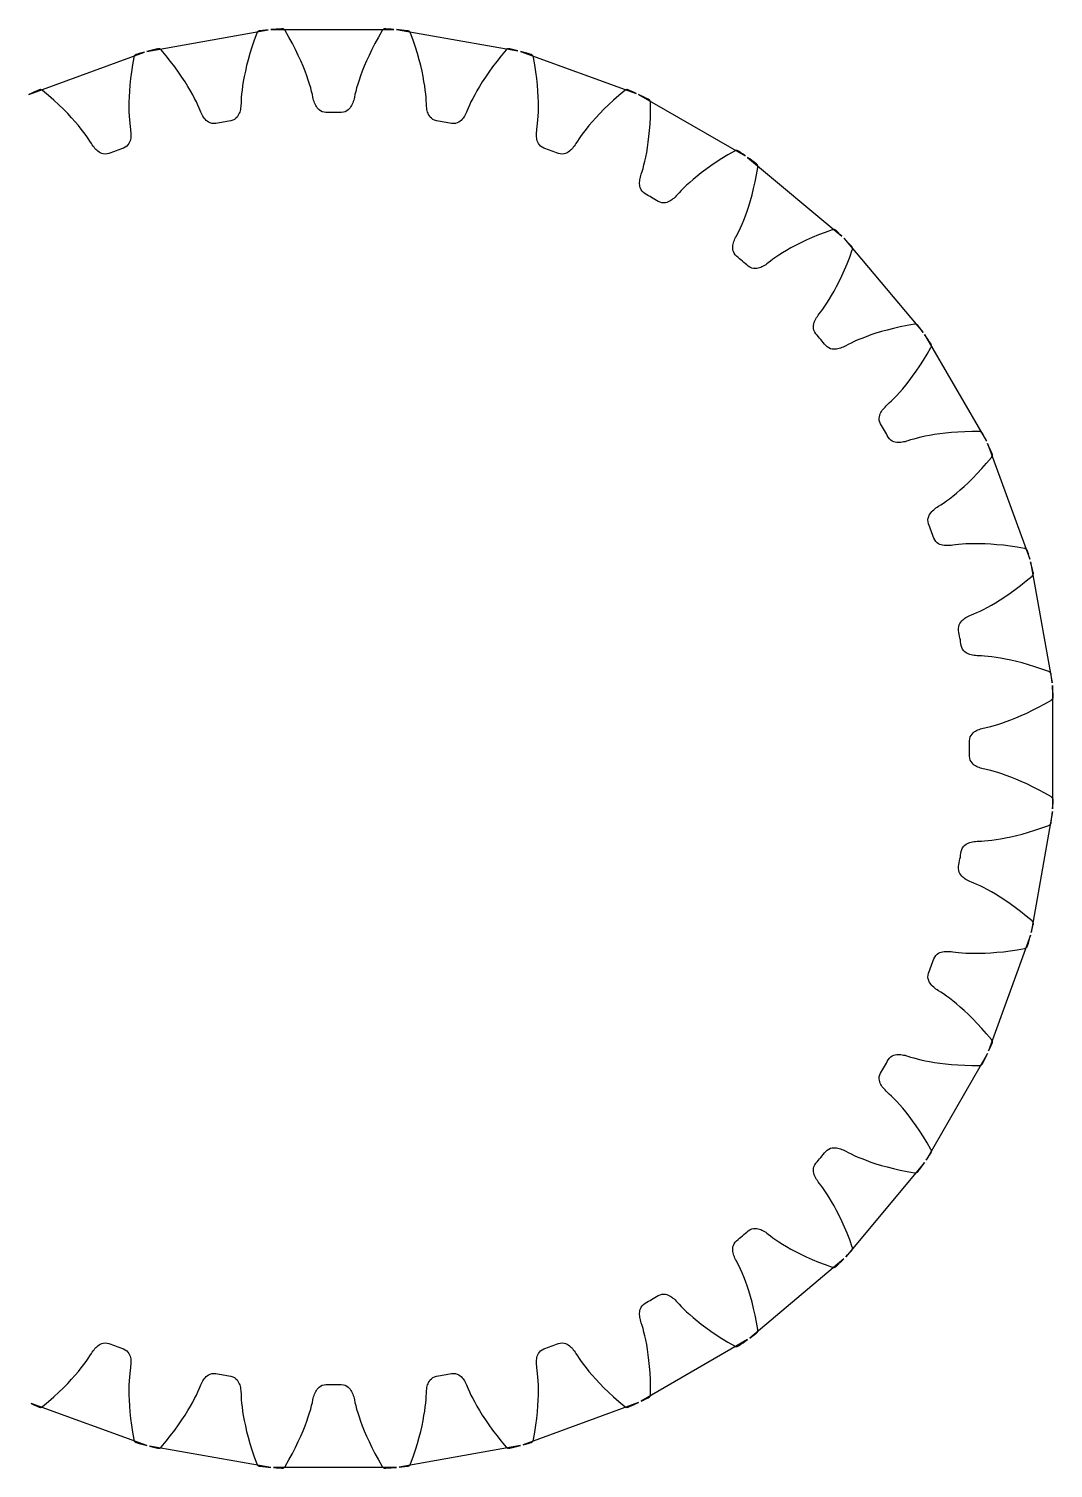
# Model space of a CAD drawing. Header units: metres. Extents: x -13.7 to 49.6, y -19 to 19.
# Drawn here: x 22.67 to 49.65, y -18.95 to 18.95 of the extents above; entities that cross this region are included whole.
import ezdxf

# ---------------------------------------------------------------- set-up
doc = ezdxf.new("R2010")
doc.units = ezdxf.units.M

msp = doc.modelspace()

# ---------------------------------------------------------------- linework, layer by layer
at = {"color": 1}
for points in [[(32.28, 18.934), (32.209, 18.94), (32.137, 18.945), (32.066, 18.951), (32.058, 18.951), (32.05, 18.95), (32.042, 18.949), (32.034, 18.948), (32.027, 18.946), (32.019, 18.943), (32.012, 18.939), (32.005, 18.935), (31.999, 18.931), (31.993, 18.926), (31.987, 18.921), (31.982, 18.915), (31.977, 18.908), (31.972, 18.902), (31.873, 18.73), (31.783, 18.564), (31.701, 18.404), (31.627, 18.251), (31.56, 18.106), (31.501, 17.967), (31.449, 17.836), (31.403, 17.713), (31.363, 17.598), (31.329, 17.491), (31.301, 17.393), (31.277, 17.303), (31.257, 17.222), (31.242, 17.15), (31.233, 17.11), (31.223, 17.072), (31.211, 17.035), (31.199, 17), (31.185, 16.966), (31.169, 16.934), (31.151, 16.902), (31.13, 16.872), (31.105, 16.843), (31.076, 16.815), (31.041, 16.79), (30.999, 16.768), (30.95, 16.754), (30.897, 16.749), (30.847, 16.749), (30.796, 16.75), (30.746, 16.75), (30.695, 16.75), (30.695, 16.75), (30.645, 16.75), (30.594, 16.75), (30.544, 16.749), (30.493, 16.749), (30.441, 16.754), (30.392, 16.768), (30.35, 16.79), (30.315, 16.815), (30.285, 16.843), (30.261, 16.872), (30.24, 16.902), (30.222, 16.934), (30.206, 16.966), (30.192, 17), (30.179, 17.035), (30.168, 17.072), (30.158, 17.11), (30.149, 17.15), (30.134, 17.222), (30.114, 17.303), (30.09, 17.393), (30.061, 17.491), (30.027, 17.598), (29.988, 17.713), (29.942, 17.836), (29.89, 17.967), (29.831, 18.106), (29.764, 18.251), (29.69, 18.404), (29.608, 18.564), (29.518, 18.73), (29.418, 18.902), (29.414, 18.908), (29.409, 18.915), (29.404, 18.921), (29.398, 18.926), (29.392, 18.931), (29.386, 18.935), (29.379, 18.939), (29.372, 18.943), (29.364, 18.946), (29.357, 18.948), (29.349, 18.949), (29.341, 18.95), (29.333, 18.951), (29.325, 18.951), (29.254, 18.945), (29.182, 18.94), (29.111, 18.934), (29.039, 18.928)], [(28.968, 18.921), (28.897, 18.915), (28.825, 18.908), (28.754, 18.901), (28.746, 18.899), (28.739, 18.898), (28.731, 18.895), (28.724, 18.892), (28.717, 18.889), (28.71, 18.885), (28.703, 18.88), (28.697, 18.875), (28.692, 18.87), (28.686, 18.864), (28.682, 18.857), (28.677, 18.851), (28.674, 18.844), (28.671, 18.836), (28.603, 18.65), (28.543, 18.47), (28.49, 18.299), (28.443, 18.136), (28.403, 17.981), (28.369, 17.834), (28.34, 17.696), (28.316, 17.567), (28.297, 17.447), (28.282, 17.336), (28.271, 17.234), (28.263, 17.141), (28.258, 17.058), (28.255, 16.985), (28.253, 16.943), (28.25, 16.904), (28.245, 16.866), (28.239, 16.829), (28.231, 16.793), (28.221, 16.759), (28.209, 16.725), (28.193, 16.691), (28.174, 16.658), (28.15, 16.626), (28.12, 16.594), (28.082, 16.566), (28.037, 16.543), (27.986, 16.529), (27.936, 16.521), (27.886, 16.513), (27.837, 16.504), (27.787, 16.496), (27.787, 16.496), (27.737, 16.487), (27.687, 16.478), (27.638, 16.469), (27.588, 16.459), (27.535, 16.455), (27.485, 16.461), (27.44, 16.474), (27.4, 16.494), (27.367, 16.516), (27.338, 16.54), (27.312, 16.567), (27.289, 16.594), (27.267, 16.623), (27.248, 16.654), (27.229, 16.686), (27.212, 16.721), (27.195, 16.757), (27.179, 16.795), (27.152, 16.863), (27.118, 16.939), (27.079, 17.024), (27.034, 17.115), (26.982, 17.215), (26.923, 17.321), (26.856, 17.434), (26.782, 17.554), (26.7, 17.68), (26.609, 17.812), (26.51, 17.95), (26.401, 18.093), (26.283, 18.241), (26.156, 18.393), (26.15, 18.399), (26.144, 18.404), (26.138, 18.409), (26.131, 18.413), (26.125, 18.417), (26.117, 18.42), (26.11, 18.423), (26.102, 18.425), (26.094, 18.427), (26.087, 18.427), (26.079, 18.428), (26.071, 18.427), (26.063, 18.426), (26.055, 18.425), (25.986, 18.407), (25.916, 18.389), (25.847, 18.371), (25.778, 18.353)], [(35.544, 18.371), (35.474, 18.389), (35.405, 18.407), (35.336, 18.425), (35.328, 18.426), (35.32, 18.427), (35.312, 18.428), (35.304, 18.427), (35.296, 18.427), (35.289, 18.425), (35.281, 18.423), (35.273, 18.42), (35.266, 18.417), (35.259, 18.413), (35.253, 18.409), (35.246, 18.404), (35.241, 18.399), (35.235, 18.393), (35.108, 18.241), (34.99, 18.093), (34.881, 17.95), (34.782, 17.812), (34.691, 17.68), (34.609, 17.554), (34.535, 17.434), (34.468, 17.321), (34.409, 17.215), (34.357, 17.115), (34.312, 17.024), (34.272, 16.939), (34.239, 16.863), (34.211, 16.795), (34.196, 16.757), (34.179, 16.721), (34.162, 16.686), (34.143, 16.654), (34.123, 16.623), (34.102, 16.594), (34.079, 16.567), (34.053, 16.54), (34.024, 16.516), (33.99, 16.494), (33.951, 16.474), (33.906, 16.461), (33.855, 16.455), (33.803, 16.459), (33.753, 16.469), (33.703, 16.478), (33.654, 16.487), (33.604, 16.496), (33.604, 16.496), (33.554, 16.504), (33.505, 16.513), (33.455, 16.521), (33.405, 16.529), (33.354, 16.543), (33.308, 16.566), (33.271, 16.594), (33.24, 16.626), (33.216, 16.658), (33.197, 16.691), (33.182, 16.725), (33.17, 16.759), (33.16, 16.793), (33.152, 16.829), (33.145, 16.866), (33.141, 16.904), (33.137, 16.943), (33.136, 16.985), (33.133, 17.058), (33.128, 17.141), (33.12, 17.234), (33.108, 17.336), (33.093, 17.447), (33.074, 17.567), (33.051, 17.696), (33.022, 17.834), (32.988, 17.981), (32.948, 18.136), (32.901, 18.299), (32.848, 18.47), (32.788, 18.65), (32.72, 18.836), (32.717, 18.844), (32.713, 18.851), (32.709, 18.857), (32.704, 18.864), (32.699, 18.87), (32.694, 18.875), (32.687, 18.88), (32.681, 18.885), (32.674, 18.889), (32.667, 18.892), (32.66, 18.895), (32.652, 18.898), (32.644, 18.899), (32.637, 18.901), (32.565, 18.908), (32.494, 18.915), (32.423, 18.921), (32.351, 18.928)], [(25.709, 18.334), (25.64, 18.315), (25.571, 18.296), (25.502, 18.276), (25.494, 18.274), (25.487, 18.271), (25.48, 18.267), (25.473, 18.263), (25.467, 18.258), (25.461, 18.253), (25.455, 18.248), (25.45, 18.241), (25.445, 18.235), (25.441, 18.228), (25.438, 18.221), (25.435, 18.214), (25.432, 18.206), (25.431, 18.199), (25.396, 18.003), (25.368, 17.816), (25.345, 17.638), (25.328, 17.469), (25.316, 17.309), (25.307, 17.159), (25.303, 17.018), (25.302, 16.887), (25.304, 16.765), (25.309, 16.653), (25.315, 16.551), (25.324, 16.458), (25.333, 16.376), (25.343, 16.303), (25.348, 16.262), (25.352, 16.222), (25.354, 16.184), (25.354, 16.147), (25.352, 16.11), (25.349, 16.074), (25.342, 16.039), (25.333, 16.003), (25.32, 15.967), (25.302, 15.931), (25.278, 15.895), (25.245, 15.861), (25.205, 15.83), (25.157, 15.808), (25.109, 15.791), (25.062, 15.774), (25.014, 15.757), (24.967, 15.74), (24.967, 15.74), (24.919, 15.723), (24.872, 15.705), (24.824, 15.687), (24.777, 15.67), (24.726, 15.656), (24.675, 15.653), (24.628, 15.659), (24.586, 15.671), (24.549, 15.687), (24.516, 15.706), (24.487, 15.727), (24.459, 15.751), (24.433, 15.776), (24.408, 15.802), (24.384, 15.831), (24.361, 15.862), (24.339, 15.894), (24.316, 15.929), (24.277, 15.991), (24.231, 16.061), (24.178, 16.137), (24.117, 16.22), (24.049, 16.308), (23.972, 16.403), (23.887, 16.503), (23.793, 16.608), (23.69, 16.718), (23.578, 16.832), (23.456, 16.95), (23.324, 17.072), (23.183, 17.197), (23.031, 17.325), (23.024, 17.33), (23.018, 17.334), (23.011, 17.338), (23.003, 17.341), (22.996, 17.344), (22.988, 17.346), (22.98, 17.347), (22.973, 17.348), (22.965, 17.348), (22.957, 17.347), (22.949, 17.346), (22.941, 17.344), (22.934, 17.342), (22.926, 17.339), (22.861, 17.31), (22.796, 17.28), (22.731, 17.25), (22.666, 17.22)], [(38.66, 17.25), (38.595, 17.28), (38.53, 17.31), (38.464, 17.339), (38.457, 17.342), (38.45, 17.344), (38.442, 17.346), (38.434, 17.347), (38.426, 17.348), (38.418, 17.348), (38.41, 17.347), (38.403, 17.346), (38.395, 17.344), (38.387, 17.341), (38.38, 17.338), (38.373, 17.334), (38.366, 17.33), (38.36, 17.325), (38.208, 17.197), (38.066, 17.072), (37.935, 16.95), (37.813, 16.832), (37.701, 16.718), (37.598, 16.608), (37.504, 16.503), (37.419, 16.403), (37.342, 16.308), (37.273, 16.22), (37.213, 16.137), (37.16, 16.061), (37.114, 15.991), (37.074, 15.929), (37.052, 15.894), (37.03, 15.862), (37.006, 15.831), (36.983, 15.802), (36.958, 15.776), (36.932, 15.751), (36.904, 15.727), (36.874, 15.706), (36.841, 15.687), (36.804, 15.671), (36.762, 15.659), (36.716, 15.653), (36.665, 15.656), (36.614, 15.67), (36.566, 15.687), (36.519, 15.705), (36.472, 15.723), (36.424, 15.74), (36.424, 15.74), (36.377, 15.757), (36.329, 15.774), (36.282, 15.791), (36.234, 15.808), (36.186, 15.83), (36.145, 15.861), (36.113, 15.895), (36.089, 15.931), (36.071, 15.967), (36.058, 16.003), (36.048, 16.039), (36.042, 16.074), (36.038, 16.11), (36.037, 16.147), (36.037, 16.184), (36.039, 16.222), (36.043, 16.262), (36.048, 16.303), (36.058, 16.376), (36.067, 16.458), (36.075, 16.551), (36.082, 16.653), (36.087, 16.765), (36.089, 16.887), (36.088, 17.018), (36.083, 17.159), (36.075, 17.309), (36.063, 17.469), (36.045, 17.638), (36.023, 17.816), (35.994, 18.003), (35.96, 18.199), (35.958, 18.206), (35.956, 18.214), (35.953, 18.221), (35.95, 18.228), (35.945, 18.235), (35.941, 18.241), (35.936, 18.248), (35.93, 18.253), (35.924, 18.258), (35.918, 18.263), (35.911, 18.267), (35.904, 18.271), (35.897, 18.274), (35.889, 18.276), (35.82, 18.296), (35.751, 18.315), (35.682, 18.334), (35.613, 18.353)], [(41.535, 15.605), (41.476, 15.646), (41.417, 15.686), (41.357, 15.726), (41.351, 15.731), (41.344, 15.734), (41.336, 15.737), (41.329, 15.74), (41.321, 15.742), (41.313, 15.743), (41.305, 15.744), (41.297, 15.744), (41.29, 15.743), (41.282, 15.742), (41.274, 15.74), (41.267, 15.738), (41.259, 15.734), (41.252, 15.731), (41.08, 15.631), (40.919, 15.533), (40.768, 15.436), (40.628, 15.341), (40.497, 15.247), (40.377, 15.157), (40.266, 15.07), (40.165, 14.986), (40.073, 14.906), (39.99, 14.831), (39.916, 14.76), (39.85, 14.694), (39.793, 14.634), (39.744, 14.579), (39.716, 14.549), (39.688, 14.521), (39.66, 14.495), (39.631, 14.471), (39.602, 14.448), (39.572, 14.428), (39.541, 14.41), (39.508, 14.394), (39.472, 14.381), (39.433, 14.372), (39.389, 14.367), (39.342, 14.37), (39.293, 14.382), (39.245, 14.404), (39.201, 14.43), (39.158, 14.455), (39.114, 14.481), (39.07, 14.506), (39.07, 14.506), (39.027, 14.531), (38.983, 14.556), (38.939, 14.581), (38.895, 14.606), (38.852, 14.636), (38.817, 14.673), (38.791, 14.713), (38.773, 14.753), (38.762, 14.791), (38.755, 14.829), (38.752, 14.866), (38.752, 14.902), (38.755, 14.938), (38.759, 14.974), (38.766, 15.011), (38.775, 15.048), (38.785, 15.086), (38.798, 15.126), (38.82, 15.196), (38.844, 15.276), (38.868, 15.365), (38.892, 15.465), (38.916, 15.574), (38.939, 15.694), (38.961, 15.823), (38.981, 15.963), (38.999, 16.112), (39.015, 16.272), (39.027, 16.441), (39.036, 16.62), (39.04, 16.809), (39.04, 17.008), (39.04, 17.016), (39.039, 17.024), (39.037, 17.031), (39.035, 17.039), (39.032, 17.046), (39.029, 17.054), (39.025, 17.06), (39.02, 17.067), (39.015, 17.073), (39.01, 17.079), (39.004, 17.084), (38.998, 17.089), (38.991, 17.093), (38.984, 17.097), (38.919, 17.128), (38.855, 17.159), (38.79, 17.189), (38.725, 17.22)], [(44.08, 13.486), (44.029, 13.536), (43.978, 13.586), (43.926, 13.636), (43.92, 13.641), (43.914, 13.646), (43.907, 13.651), (43.9, 13.654), (43.893, 13.657), (43.886, 13.66), (43.878, 13.662), (43.87, 13.663), (43.862, 13.664), (43.854, 13.664), (43.847, 13.664), (43.839, 13.663), (43.831, 13.661), (43.823, 13.659), (43.637, 13.591), (43.461, 13.522), (43.295, 13.452), (43.14, 13.383), (42.996, 13.314), (42.862, 13.246), (42.737, 13.179), (42.623, 13.114), (42.519, 13.052), (42.424, 12.992), (42.339, 12.935), (42.263, 12.881), (42.196, 12.832), (42.138, 12.787), (42.105, 12.762), (42.073, 12.739), (42.04, 12.718), (42.008, 12.699), (41.976, 12.682), (41.943, 12.668), (41.909, 12.655), (41.873, 12.646), (41.836, 12.639), (41.796, 12.636), (41.752, 12.639), (41.706, 12.65), (41.66, 12.67), (41.616, 12.701), (41.578, 12.733), (41.539, 12.766), (41.501, 12.799), (41.462, 12.831), (41.462, 12.831), (41.423, 12.864), (41.385, 12.896), (41.346, 12.928), (41.307, 12.96), (41.269, 12.998), (41.241, 13.04), (41.223, 13.084), (41.212, 13.126), (41.208, 13.166), (41.208, 13.204), (41.211, 13.241), (41.217, 13.276), (41.226, 13.311), (41.237, 13.346), (41.25, 13.381), (41.265, 13.416), (41.282, 13.452), (41.301, 13.489), (41.335, 13.554), (41.372, 13.629), (41.412, 13.713), (41.453, 13.807), (41.495, 13.91), (41.539, 14.024), (41.583, 14.148), (41.627, 14.281), (41.671, 14.426), (41.714, 14.58), (41.755, 14.745), (41.795, 14.92), (41.832, 15.105), (41.867, 15.3), (41.868, 15.308), (41.868, 15.316), (41.868, 15.324), (41.867, 15.332), (41.866, 15.34), (41.863, 15.347), (41.861, 15.355), (41.857, 15.362), (41.854, 15.369), (41.849, 15.375), (41.844, 15.382), (41.839, 15.387), (41.833, 15.393), (41.827, 15.398), (41.769, 15.44), (41.71, 15.481), (41.652, 15.523), (41.593, 15.564)], [(46.218, 10.957), (46.177, 11.015), (46.135, 11.073), (46.093, 11.131), (46.088, 11.138), (46.083, 11.144), (46.077, 11.149), (46.071, 11.154), (46.064, 11.158), (46.057, 11.162), (46.05, 11.165), (46.043, 11.168), (46.035, 11.17), (46.027, 11.172), (46.019, 11.173), (46.012, 11.173), (46.004, 11.173), (45.996, 11.172), (45.8, 11.137), (45.615, 11.1), (45.44, 11.06), (45.275, 11.018), (45.121, 10.976), (44.977, 10.932), (44.843, 10.888), (44.719, 10.844), (44.606, 10.8), (44.502, 10.758), (44.408, 10.716), (44.324, 10.677), (44.249, 10.64), (44.184, 10.606), (44.148, 10.587), (44.112, 10.57), (44.076, 10.555), (44.041, 10.542), (44.007, 10.531), (43.972, 10.522), (43.936, 10.516), (43.9, 10.512), (43.861, 10.512), (43.821, 10.517), (43.779, 10.527), (43.736, 10.546), (43.693, 10.574), (43.655, 10.611), (43.623, 10.65), (43.591, 10.689), (43.559, 10.728), (43.527, 10.767), (43.527, 10.767), (43.494, 10.805), (43.461, 10.844), (43.429, 10.882), (43.396, 10.921), (43.366, 10.964), (43.345, 11.011), (43.335, 11.057), (43.332, 11.1), (43.334, 11.141), (43.341, 11.178), (43.351, 11.213), (43.363, 11.247), (43.378, 11.28), (43.394, 11.313), (43.413, 11.345), (43.434, 11.377), (43.457, 11.41), (43.482, 11.442), (43.527, 11.501), (43.577, 11.568), (43.63, 11.644), (43.687, 11.729), (43.747, 11.824), (43.81, 11.928), (43.874, 12.042), (43.941, 12.166), (44.009, 12.301), (44.078, 12.445), (44.148, 12.6), (44.217, 12.765), (44.286, 12.941), (44.354, 13.128), (44.356, 13.136), (44.358, 13.143), (44.359, 13.151), (44.36, 13.159), (44.36, 13.167), (44.359, 13.175), (44.357, 13.183), (44.355, 13.19), (44.353, 13.198), (44.35, 13.205), (44.346, 13.212), (44.342, 13.219), (44.337, 13.225), (44.332, 13.231), (44.282, 13.282), (44.231, 13.333), (44.181, 13.384), (44.13, 13.435)], [(47.885, 8.095), (47.854, 8.159), (47.823, 8.224), (47.792, 8.289), (47.788, 8.296), (47.784, 8.302), (47.779, 8.309), (47.774, 8.314), (47.768, 8.32), (47.762, 8.325), (47.756, 8.329), (47.749, 8.333), (47.742, 8.337), (47.734, 8.34), (47.727, 8.342), (47.719, 8.344), (47.711, 8.345), (47.703, 8.345), (47.505, 8.345), (47.316, 8.34), (47.136, 8.331), (46.967, 8.319), (46.808, 8.304), (46.658, 8.286), (46.519, 8.266), (46.389, 8.244), (46.27, 8.221), (46.16, 8.197), (46.061, 8.172), (45.971, 8.148), (45.891, 8.125), (45.821, 8.102), (45.782, 8.09), (45.743, 8.079), (45.706, 8.071), (45.669, 8.064), (45.633, 8.059), (45.597, 8.057), (45.561, 8.057), (45.524, 8.06), (45.487, 8.066), (45.448, 8.078), (45.408, 8.095), (45.369, 8.121), (45.332, 8.156), (45.301, 8.2), (45.276, 8.244), (45.252, 8.287), (45.226, 8.331), (45.201, 8.375), (45.201, 8.375), (45.176, 8.419), (45.151, 8.462), (45.125, 8.506), (45.099, 8.549), (45.077, 8.597), (45.065, 8.647), (45.063, 8.694), (45.067, 8.737), (45.077, 8.777), (45.09, 8.812), (45.106, 8.846), (45.124, 8.877), (45.144, 8.907), (45.166, 8.936), (45.19, 8.964), (45.216, 8.992), (45.244, 9.02), (45.275, 9.048), (45.329, 9.098), (45.39, 9.155), (45.455, 9.221), (45.526, 9.295), (45.602, 9.378), (45.682, 9.469), (45.765, 9.571), (45.853, 9.681), (45.943, 9.802), (46.036, 9.932), (46.131, 10.073), (46.228, 10.224), (46.327, 10.385), (46.426, 10.557), (46.43, 10.564), (46.433, 10.571), (46.435, 10.579), (46.437, 10.586), (46.438, 10.594), (46.439, 10.602), (46.439, 10.61), (46.438, 10.618), (46.437, 10.626), (46.435, 10.633), (46.433, 10.641), (46.43, 10.648), (46.426, 10.655), (46.422, 10.662), (46.382, 10.721), (46.341, 10.78), (46.3, 10.839), (46.259, 10.898)], [(49.029, 4.987), (49.01, 5.056), (48.991, 5.125), (48.972, 5.194), (48.969, 5.201), (48.966, 5.209), (48.963, 5.216), (48.958, 5.222), (48.954, 5.229), (48.949, 5.235), (48.943, 5.24), (48.937, 5.245), (48.93, 5.25), (48.924, 5.254), (48.917, 5.258), (48.909, 5.261), (48.902, 5.263), (48.894, 5.265), (48.698, 5.299), (48.511, 5.327), (48.333, 5.35), (48.165, 5.367), (48.005, 5.38), (47.855, 5.388), (47.714, 5.392), (47.582, 5.393), (47.461, 5.391), (47.349, 5.387), (47.246, 5.38), (47.154, 5.372), (47.071, 5.363), (46.998, 5.353), (46.957, 5.347), (46.918, 5.343), (46.879, 5.341), (46.842, 5.341), (46.806, 5.343), (46.77, 5.347), (46.734, 5.353), (46.699, 5.362), (46.663, 5.375), (46.627, 5.393), (46.591, 5.418), (46.556, 5.45), (46.526, 5.491), (46.503, 5.539), (46.486, 5.586), (46.469, 5.634), (46.452, 5.681), (46.435, 5.729), (46.435, 5.729), (46.418, 5.776), (46.4, 5.824), (46.383, 5.871), (46.365, 5.918), (46.351, 5.969), (46.348, 6.02), (46.354, 6.067), (46.366, 6.109), (46.382, 6.146), (46.401, 6.179), (46.423, 6.209), (46.446, 6.237), (46.471, 6.262), (46.498, 6.287), (46.526, 6.311), (46.557, 6.334), (46.59, 6.357), (46.625, 6.379), (46.687, 6.418), (46.756, 6.464), (46.832, 6.517), (46.915, 6.578), (47.004, 6.647), (47.098, 6.723), (47.198, 6.808), (47.303, 6.902), (47.413, 7.005), (47.528, 7.117), (47.646, 7.239), (47.768, 7.371), (47.893, 7.513), (48.02, 7.665), (48.025, 7.671), (48.029, 7.678), (48.033, 7.685), (48.036, 7.692), (48.039, 7.699), (48.041, 7.707), (48.042, 7.715), (48.043, 7.723), (48.043, 7.731), (48.043, 7.739), (48.041, 7.746), (48.04, 7.754), (48.037, 7.762), (48.034, 7.769), (48.005, 7.834), (47.975, 7.9), (47.945, 7.965), (47.915, 8.03)], [(49.617, 1.727), (49.61, 1.799), (49.603, 1.87), (49.596, 1.941), (49.595, 1.949), (49.593, 1.957), (49.591, 1.964), (49.588, 1.972), (49.584, 1.979), (49.58, 1.986), (49.576, 1.992), (49.571, 1.998), (49.565, 2.004), (49.559, 2.009), (49.553, 2.014), (49.546, 2.018), (49.539, 2.022), (49.532, 2.025), (49.345, 2.092), (49.166, 2.153), (48.994, 2.206), (48.831, 2.252), (48.676, 2.292), (48.529, 2.327), (48.391, 2.355), (48.262, 2.379), (48.142, 2.398), (48.031, 2.413), (47.929, 2.424), (47.837, 2.432), (47.754, 2.437), (47.68, 2.44), (47.639, 2.442), (47.599, 2.445), (47.561, 2.45), (47.524, 2.456), (47.489, 2.464), (47.454, 2.474), (47.42, 2.487), (47.387, 2.502), (47.354, 2.521), (47.321, 2.545), (47.29, 2.575), (47.261, 2.613), (47.239, 2.658), (47.225, 2.71), (47.217, 2.759), (47.208, 2.809), (47.2, 2.859), (47.191, 2.909), (47.191, 2.909), (47.182, 2.958), (47.173, 3.008), (47.164, 3.058), (47.155, 3.107), (47.15, 3.16), (47.156, 3.211), (47.17, 3.256), (47.189, 3.295), (47.211, 3.329), (47.236, 3.358), (47.262, 3.384), (47.29, 3.407), (47.319, 3.428), (47.349, 3.448), (47.382, 3.466), (47.416, 3.484), (47.452, 3.5), (47.49, 3.516), (47.558, 3.544), (47.635, 3.577), (47.719, 3.616), (47.811, 3.662), (47.91, 3.714), (48.017, 3.773), (48.13, 3.839), (48.25, 3.913), (48.376, 3.996), (48.508, 4.086), (48.645, 4.186), (48.788, 4.294), (48.936, 4.412), (49.088, 4.54), (49.094, 4.545), (49.099, 4.551), (49.104, 4.557), (49.109, 4.564), (49.112, 4.571), (49.116, 4.578), (49.118, 4.585), (49.12, 4.593), (49.122, 4.601), (49.123, 4.609), (49.123, 4.617), (49.123, 4.625), (49.122, 4.632), (49.12, 4.64), (49.102, 4.71), (49.085, 4.779), (49.066, 4.848), (49.048, 4.918)], [(49.629, -1.585), (49.635, -1.513), (49.641, -1.442), (49.646, -1.37), (49.646, -1.362), (49.646, -1.354), (49.645, -1.347), (49.643, -1.339), (49.641, -1.331), (49.638, -1.324), (49.635, -1.317), (49.631, -1.31), (49.626, -1.303), (49.621, -1.297), (49.616, -1.291), (49.61, -1.286), (49.604, -1.281), (49.597, -1.277), (49.425, -1.178), (49.259, -1.087), (49.1, -1.005), (48.947, -0.931), (48.801, -0.865), (48.662, -0.806), (48.532, -0.753), (48.408, -0.708), (48.293, -0.668), (48.187, -0.634), (48.088, -0.605), (47.999, -0.581), (47.918, -0.562), (47.846, -0.546), (47.805, -0.537), (47.767, -0.527), (47.73, -0.516), (47.695, -0.503), (47.661, -0.489), (47.629, -0.473), (47.598, -0.455), (47.568, -0.435), (47.538, -0.41), (47.51, -0.381), (47.485, -0.346), (47.463, -0.303), (47.449, -0.255), (47.444, -0.202), (47.445, -0.151), (47.445, -0.101), (47.445, -0.05), (47.445, 0), (47.445, 0), (47.445, 0.05), (47.445, 0.101), (47.445, 0.151), (47.444, 0.202), (47.449, 0.255), (47.463, 0.303), (47.485, 0.346), (47.51, 0.381), (47.538, 0.41), (47.568, 0.435), (47.598, 0.455), (47.629, 0.473), (47.661, 0.489), (47.695, 0.503), (47.73, 0.516), (47.767, 0.527), (47.805, 0.537), (47.846, 0.546), (47.918, 0.562), (47.999, 0.581), (48.088, 0.605), (48.187, 0.634), (48.293, 0.668), (48.408, 0.708), (48.532, 0.753), (48.662, 0.806), (48.801, 0.865), (48.947, 0.931), (49.1, 1.005), (49.259, 1.087), (49.425, 1.178), (49.597, 1.277), (49.604, 1.281), (49.61, 1.286), (49.616, 1.291), (49.621, 1.297), (49.626, 1.303), (49.631, 1.31), (49.635, 1.317), (49.638, 1.324), (49.641, 1.331), (49.643, 1.339), (49.645, 1.347), (49.646, 1.354), (49.646, 1.362), (49.646, 1.37), (49.641, 1.442), (49.635, 1.513), (49.629, 1.585), (49.623, 1.656)], [(49.066, -4.848), (49.085, -4.779), (49.102, -4.71), (49.12, -4.64), (49.122, -4.632), (49.123, -4.625), (49.123, -4.617), (49.123, -4.609), (49.122, -4.601), (49.12, -4.593), (49.118, -4.585), (49.116, -4.578), (49.112, -4.571), (49.109, -4.564), (49.104, -4.557), (49.099, -4.551), (49.094, -4.545), (49.088, -4.54), (48.936, -4.412), (48.788, -4.294), (48.645, -4.186), (48.508, -4.086), (48.376, -3.996), (48.25, -3.913), (48.13, -3.839), (48.017, -3.773), (47.91, -3.714), (47.811, -3.662), (47.719, -3.616), (47.635, -3.577), (47.558, -3.544), (47.49, -3.516), (47.452, -3.5), (47.416, -3.484), (47.382, -3.466), (47.349, -3.448), (47.319, -3.428), (47.29, -3.407), (47.262, -3.384), (47.236, -3.358), (47.211, -3.329), (47.189, -3.295), (47.17, -3.256), (47.156, -3.211), (47.15, -3.16), (47.155, -3.107), (47.164, -3.058), (47.173, -3.008), (47.182, -2.958), (47.191, -2.909), (47.191, -2.909), (47.2, -2.859), (47.208, -2.809), (47.217, -2.759), (47.225, -2.71), (47.239, -2.658), (47.261, -2.613), (47.29, -2.575), (47.321, -2.545), (47.354, -2.521), (47.387, -2.502), (47.42, -2.487), (47.454, -2.474), (47.489, -2.464), (47.524, -2.456), (47.561, -2.45), (47.599, -2.445), (47.639, -2.442), (47.68, -2.44), (47.754, -2.437), (47.837, -2.432), (47.929, -2.424), (48.031, -2.413), (48.142, -2.398), (48.262, -2.379), (48.391, -2.355), (48.529, -2.327), (48.676, -2.292), (48.831, -2.252), (48.994, -2.206), (49.166, -2.153), (49.345, -2.092), (49.532, -2.025), (49.539, -2.022), (49.546, -2.018), (49.553, -2.014), (49.559, -2.009), (49.565, -2.004), (49.571, -1.998), (49.576, -1.992), (49.58, -1.986), (49.584, -1.979), (49.588, -1.972), (49.591, -1.964), (49.593, -1.957), (49.595, -1.949), (49.596, -1.941), (49.603, -1.87), (49.61, -1.799), (49.617, -1.727), (49.623, -1.656)], [(47.945, -7.965), (47.975, -7.9), (48.005, -7.834), (48.034, -7.769), (48.037, -7.762), (48.04, -7.754), (48.041, -7.746), (48.043, -7.739), (48.043, -7.731), (48.043, -7.723), (48.042, -7.715), (48.041, -7.707), (48.039, -7.699), (48.036, -7.692), (48.033, -7.685), (48.029, -7.678), (48.025, -7.671), (48.02, -7.665), (47.893, -7.513), (47.768, -7.371), (47.646, -7.239), (47.528, -7.117), (47.413, -7.005), (47.303, -6.902), (47.198, -6.808), (47.098, -6.723), (47.004, -6.647), (46.915, -6.578), (46.832, -6.517), (46.756, -6.464), (46.687, -6.418), (46.625, -6.379), (46.59, -6.357), (46.557, -6.334), (46.526, -6.311), (46.498, -6.287), (46.471, -6.262), (46.446, -6.237), (46.423, -6.209), (46.401, -6.179), (46.382, -6.146), (46.366, -6.109), (46.354, -6.067), (46.348, -6.02), (46.351, -5.969), (46.365, -5.918), (46.383, -5.871), (46.4, -5.824), (46.418, -5.776), (46.435, -5.729), (46.435, -5.729), (46.452, -5.681), (46.469, -5.634), (46.486, -5.586), (46.503, -5.539), (46.526, -5.491), (46.556, -5.45), (46.591, -5.418), (46.627, -5.393), (46.663, -5.375), (46.699, -5.362), (46.734, -5.353), (46.77, -5.347), (46.806, -5.343), (46.842, -5.341), (46.879, -5.341), (46.918, -5.343), (46.957, -5.347), (46.998, -5.353), (47.071, -5.363), (47.154, -5.372), (47.246, -5.38), (47.349, -5.387), (47.461, -5.391), (47.582, -5.393), (47.714, -5.392), (47.855, -5.388), (48.005, -5.38), (48.165, -5.367), (48.333, -5.35), (48.511, -5.327), (48.698, -5.299), (48.894, -5.265), (48.902, -5.263), (48.909, -5.261), (48.917, -5.258), (48.924, -5.254), (48.93, -5.25), (48.937, -5.245), (48.943, -5.24), (48.949, -5.235), (48.954, -5.229), (48.958, -5.222), (48.963, -5.216), (48.966, -5.209), (48.969, -5.201), (48.972, -5.194), (48.991, -5.125), (49.01, -5.056), (49.029, -4.987), (49.048, -4.918)], [(46.3, -10.839), (46.341, -10.78), (46.382, -10.721), (46.422, -10.662), (46.426, -10.655), (46.43, -10.648), (46.433, -10.641), (46.435, -10.633), (46.437, -10.626), (46.438, -10.618), (46.439, -10.61), (46.439, -10.602), (46.438, -10.594), (46.437, -10.586), (46.435, -10.579), (46.433, -10.571), (46.43, -10.564), (46.426, -10.557), (46.327, -10.385), (46.228, -10.224), (46.131, -10.073), (46.036, -9.932), (45.943, -9.802), (45.853, -9.681), (45.765, -9.571), (45.682, -9.469), (45.602, -9.378), (45.526, -9.295), (45.455, -9.221), (45.39, -9.155), (45.329, -9.098), (45.275, -9.048), (45.244, -9.02), (45.216, -8.992), (45.19, -8.964), (45.166, -8.936), (45.144, -8.907), (45.124, -8.877), (45.106, -8.846), (45.09, -8.812), (45.077, -8.777), (45.067, -8.737), (45.063, -8.694), (45.065, -8.647), (45.077, -8.597), (45.099, -8.549), (45.125, -8.506), (45.151, -8.462), (45.176, -8.419), (45.201, -8.375), (45.201, -8.375), (45.226, -8.331), (45.252, -8.287), (45.276, -8.244), (45.301, -8.2), (45.332, -8.156), (45.369, -8.121), (45.408, -8.095), (45.448, -8.078), (45.487, -8.066), (45.524, -8.06), (45.561, -8.057), (45.597, -8.057), (45.633, -8.059), (45.669, -8.064), (45.706, -8.071), (45.743, -8.079), (45.782, -8.09), (45.821, -8.102), (45.891, -8.125), (45.971, -8.148), (46.061, -8.172), (46.16, -8.197), (46.27, -8.221), (46.389, -8.244), (46.519, -8.266), (46.658, -8.286), (46.808, -8.304), (46.967, -8.319), (47.136, -8.331), (47.316, -8.34), (47.505, -8.345), (47.703, -8.345), (47.711, -8.345), (47.719, -8.344), (47.727, -8.342), (47.734, -8.34), (47.742, -8.337), (47.749, -8.333), (47.756, -8.329), (47.762, -8.325), (47.768, -8.32), (47.774, -8.314), (47.779, -8.309), (47.784, -8.302), (47.788, -8.296), (47.792, -8.289), (47.823, -8.224), (47.854, -8.159), (47.885, -8.095), (47.915, -8.03)], [(44.181, -13.384), (44.231, -13.333), (44.282, -13.282), (44.332, -13.231), (44.337, -13.225), (44.342, -13.219), (44.346, -13.212), (44.35, -13.205), (44.353, -13.198), (44.355, -13.19), (44.357, -13.183), (44.359, -13.175), (44.36, -13.167), (44.36, -13.159), (44.359, -13.151), (44.358, -13.143), (44.356, -13.136), (44.354, -13.128), (44.286, -12.941), (44.217, -12.765), (44.148, -12.6), (44.078, -12.445), (44.009, -12.301), (43.941, -12.166), (43.874, -12.042), (43.81, -11.928), (43.747, -11.824), (43.687, -11.729), (43.63, -11.644), (43.577, -11.568), (43.527, -11.501), (43.482, -11.442), (43.457, -11.41), (43.434, -11.377), (43.413, -11.345), (43.394, -11.313), (43.378, -11.28), (43.363, -11.247), (43.351, -11.213), (43.341, -11.178), (43.334, -11.141), (43.332, -11.1), (43.335, -11.057), (43.345, -11.011), (43.366, -10.964), (43.396, -10.921), (43.429, -10.882), (43.461, -10.844), (43.494, -10.805), (43.527, -10.767), (43.527, -10.767), (43.559, -10.728), (43.591, -10.689), (43.623, -10.65), (43.655, -10.611), (43.693, -10.574), (43.736, -10.546), (43.779, -10.527), (43.821, -10.517), (43.861, -10.512), (43.9, -10.512), (43.936, -10.516), (43.972, -10.522), (44.007, -10.531), (44.041, -10.542), (44.076, -10.555), (44.112, -10.57), (44.148, -10.587), (44.184, -10.606), (44.249, -10.64), (44.324, -10.677), (44.408, -10.716), (44.502, -10.758), (44.606, -10.8), (44.719, -10.844), (44.843, -10.888), (44.977, -10.932), (45.121, -10.976), (45.275, -11.018), (45.44, -11.06), (45.615, -11.1), (45.8, -11.137), (45.996, -11.172), (46.004, -11.173), (46.012, -11.173), (46.019, -11.173), (46.027, -11.172), (46.035, -11.17), (46.043, -11.168), (46.05, -11.165), (46.057, -11.162), (46.064, -11.158), (46.071, -11.154), (46.077, -11.149), (46.083, -11.144), (46.088, -11.138), (46.093, -11.131), (46.135, -11.073), (46.177, -11.015), (46.218, -10.957), (46.259, -10.898)], [(41.652, -15.523), (41.71, -15.481), (41.769, -15.44), (41.827, -15.398), (41.833, -15.393), (41.839, -15.387), (41.844, -15.382), (41.849, -15.375), (41.854, -15.369), (41.857, -15.362), (41.861, -15.355), (41.863, -15.347), (41.866, -15.34), (41.867, -15.332), (41.868, -15.324), (41.868, -15.316), (41.868, -15.308), (41.867, -15.3), (41.832, -15.105), (41.795, -14.92), (41.755, -14.745), (41.714, -14.58), (41.671, -14.426), (41.627, -14.281), (41.583, -14.148), (41.539, -14.024), (41.495, -13.91), (41.453, -13.807), (41.412, -13.713), (41.372, -13.629), (41.335, -13.554), (41.301, -13.489), (41.282, -13.452), (41.265, -13.416), (41.25, -13.381), (41.237, -13.346), (41.226, -13.311), (41.217, -13.276), (41.211, -13.241), (41.208, -13.204), (41.208, -13.166), (41.212, -13.126), (41.223, -13.084), (41.241, -13.04), (41.269, -12.998), (41.307, -12.96), (41.346, -12.928), (41.385, -12.896), (41.423, -12.864), (41.462, -12.831), (41.462, -12.831), (41.501, -12.799), (41.539, -12.766), (41.578, -12.733), (41.616, -12.701), (41.66, -12.67), (41.706, -12.65), (41.752, -12.639), (41.796, -12.636), (41.836, -12.639), (41.873, -12.646), (41.909, -12.655), (41.943, -12.668), (41.976, -12.682), (42.008, -12.699), (42.04, -12.718), (42.073, -12.739), (42.105, -12.762), (42.138, -12.787), (42.196, -12.832), (42.263, -12.881), (42.339, -12.935), (42.424, -12.992), (42.519, -13.052), (42.623, -13.114), (42.737, -13.179), (42.862, -13.246), (42.996, -13.314), (43.14, -13.383), (43.295, -13.452), (43.461, -13.522), (43.637, -13.591), (43.823, -13.659), (43.831, -13.661), (43.839, -13.663), (43.847, -13.664), (43.854, -13.664), (43.862, -13.664), (43.87, -13.663), (43.878, -13.662), (43.886, -13.66), (43.893, -13.657), (43.9, -13.654), (43.907, -13.651), (43.914, -13.646), (43.92, -13.641), (43.926, -13.636), (43.978, -13.586), (44.029, -13.536), (44.08, -13.486), (44.13, -13.435)], [(38.79, -17.189), (38.855, -17.159), (38.919, -17.128), (38.984, -17.097), (38.991, -17.093), (38.998, -17.089), (39.004, -17.084), (39.01, -17.079), (39.015, -17.073), (39.02, -17.067), (39.025, -17.06), (39.029, -17.054), (39.032, -17.046), (39.035, -17.039), (39.037, -17.031), (39.039, -17.024), (39.04, -17.016), (39.04, -17.008), (39.04, -16.809), (39.036, -16.62), (39.027, -16.441), (39.015, -16.272), (38.999, -16.112), (38.981, -15.963), (38.961, -15.823), (38.939, -15.694), (38.916, -15.574), (38.892, -15.465), (38.868, -15.365), (38.844, -15.276), (38.82, -15.196), (38.798, -15.126), (38.785, -15.086), (38.775, -15.048), (38.766, -15.011), (38.759, -14.974), (38.755, -14.938), (38.752, -14.902), (38.752, -14.866), (38.755, -14.829), (38.762, -14.791), (38.773, -14.753), (38.791, -14.713), (38.817, -14.673), (38.852, -14.636), (38.895, -14.606), (38.939, -14.581), (38.983, -14.556), (39.027, -14.531), (39.07, -14.506), (39.07, -14.506), (39.114, -14.481), (39.158, -14.455), (39.201, -14.43), (39.245, -14.404), (39.293, -14.382), (39.342, -14.37), (39.389, -14.367), (39.433, -14.372), (39.472, -14.381), (39.508, -14.394), (39.541, -14.41), (39.572, -14.428), (39.602, -14.448), (39.631, -14.471), (39.66, -14.495), (39.688, -14.521), (39.716, -14.549), (39.744, -14.579), (39.793, -14.634), (39.85, -14.694), (39.916, -14.76), (39.99, -14.831), (40.073, -14.906), (40.165, -14.986), (40.266, -15.07), (40.377, -15.157), (40.497, -15.247), (40.628, -15.341), (40.768, -15.436), (40.919, -15.533), (41.08, -15.631), (41.252, -15.731), (41.259, -15.734), (41.267, -15.738), (41.274, -15.74), (41.282, -15.742), (41.29, -15.743), (41.297, -15.744), (41.305, -15.744), (41.313, -15.743), (41.321, -15.742), (41.329, -15.74), (41.336, -15.737), (41.344, -15.734), (41.351, -15.731), (41.357, -15.726), (41.417, -15.686), (41.476, -15.646), (41.535, -15.605), (41.593, -15.564)], [(22.731, -17.25), (22.796, -17.28), (22.861, -17.31), (22.926, -17.339), (22.934, -17.342), (22.941, -17.344), (22.949, -17.346), (22.957, -17.347), (22.965, -17.348), (22.973, -17.348), (22.98, -17.347), (22.988, -17.346), (22.996, -17.344), (23.003, -17.341), (23.011, -17.338), (23.018, -17.334), (23.024, -17.33), (23.031, -17.325), (23.183, -17.197), (23.324, -17.072), (23.456, -16.95), (23.578, -16.832), (23.69, -16.718), (23.793, -16.608), (23.887, -16.503), (23.972, -16.403), (24.049, -16.308), (24.117, -16.22), (24.178, -16.137), (24.231, -16.061), (24.277, -15.991), (24.316, -15.929), (24.339, -15.894), (24.361, -15.862), (24.384, -15.831), (24.408, -15.802), (24.433, -15.776), (24.459, -15.751), (24.487, -15.727), (24.516, -15.706), (24.549, -15.687), (24.586, -15.671), (24.628, -15.659), (24.675, -15.653), (24.726, -15.656), (24.777, -15.67), (24.824, -15.687), (24.872, -15.705), (24.919, -15.723), (24.967, -15.74), (24.967, -15.74), (25.014, -15.757), (25.062, -15.774), (25.109, -15.791), (25.157, -15.808), (25.205, -15.83), (25.245, -15.861), (25.278, -15.895), (25.302, -15.931), (25.32, -15.967), (25.333, -16.003), (25.342, -16.039), (25.349, -16.074), (25.352, -16.11), (25.354, -16.147), (25.354, -16.184), (25.352, -16.222), (25.348, -16.262), (25.343, -16.303), (25.333, -16.376), (25.324, -16.458), (25.315, -16.551), (25.309, -16.653), (25.304, -16.765), (25.302, -16.887), (25.303, -17.018), (25.307, -17.159), (25.316, -17.309), (25.328, -17.469), (25.345, -17.638), (25.368, -17.816), (25.396, -18.003), (25.431, -18.199), (25.432, -18.206), (25.435, -18.214), (25.438, -18.221), (25.441, -18.228), (25.445, -18.235), (25.45, -18.241), (25.455, -18.248), (25.461, -18.253), (25.467, -18.258), (25.473, -18.263), (25.48, -18.267), (25.487, -18.271), (25.494, -18.274), (25.502, -18.276), (25.571, -18.296), (25.64, -18.315), (25.709, -18.334), (25.778, -18.353)], [(35.682, -18.334), (35.751, -18.315), (35.82, -18.296), (35.889, -18.276), (35.897, -18.274), (35.904, -18.271), (35.911, -18.267), (35.918, -18.263), (35.924, -18.258), (35.93, -18.253), (35.936, -18.248), (35.941, -18.241), (35.945, -18.235), (35.95, -18.228), (35.953, -18.221), (35.956, -18.214), (35.958, -18.206), (35.96, -18.199), (35.994, -18.003), (36.023, -17.816), (36.045, -17.638), (36.063, -17.469), (36.075, -17.309), (36.083, -17.159), (36.088, -17.018), (36.089, -16.887), (36.087, -16.765), (36.082, -16.653), (36.075, -16.551), (36.067, -16.458), (36.058, -16.376), (36.048, -16.303), (36.043, -16.262), (36.039, -16.222), (36.037, -16.184), (36.037, -16.147), (36.038, -16.11), (36.042, -16.074), (36.048, -16.039), (36.058, -16.003), (36.071, -15.967), (36.089, -15.931), (36.113, -15.895), (36.145, -15.861), (36.186, -15.83), (36.234, -15.808), (36.282, -15.791), (36.329, -15.774), (36.377, -15.757), (36.424, -15.74), (36.424, -15.74), (36.472, -15.723), (36.519, -15.705), (36.566, -15.687), (36.614, -15.67), (36.665, -15.656), (36.716, -15.653), (36.762, -15.659), (36.804, -15.671), (36.841, -15.687), (36.874, -15.706), (36.904, -15.727), (36.932, -15.751), (36.958, -15.776), (36.983, -15.802), (37.006, -15.831), (37.03, -15.862), (37.052, -15.894), (37.074, -15.929), (37.114, -15.991), (37.16, -16.061), (37.213, -16.137), (37.273, -16.22), (37.342, -16.308), (37.419, -16.403), (37.504, -16.503), (37.598, -16.608), (37.701, -16.718), (37.813, -16.832), (37.935, -16.95), (38.066, -17.072), (38.208, -17.197), (38.36, -17.325), (38.366, -17.33), (38.373, -17.334), (38.38, -17.338), (38.387, -17.341), (38.395, -17.344), (38.403, -17.346), (38.41, -17.347), (38.418, -17.348), (38.426, -17.348), (38.434, -17.347), (38.442, -17.346), (38.45, -17.344), (38.457, -17.342), (38.464, -17.339), (38.53, -17.31), (38.595, -17.28), (38.66, -17.25), (38.725, -17.22)], [(25.847, -18.371), (25.916, -18.389), (25.986, -18.407), (26.055, -18.425), (26.063, -18.426), (26.071, -18.427), (26.079, -18.428), (26.087, -18.427), (26.094, -18.427), (26.102, -18.425), (26.11, -18.423), (26.117, -18.42), (26.125, -18.417), (26.131, -18.413), (26.138, -18.409), (26.144, -18.404), (26.15, -18.399), (26.156, -18.393), (26.283, -18.241), (26.401, -18.093), (26.51, -17.95), (26.609, -17.812), (26.7, -17.68), (26.782, -17.554), (26.856, -17.434), (26.923, -17.321), (26.982, -17.215), (27.034, -17.115), (27.079, -17.024), (27.118, -16.939), (27.152, -16.863), (27.179, -16.795), (27.195, -16.757), (27.212, -16.721), (27.229, -16.686), (27.248, -16.654), (27.267, -16.623), (27.289, -16.594), (27.312, -16.567), (27.338, -16.54), (27.367, -16.516), (27.4, -16.494), (27.44, -16.474), (27.485, -16.461), (27.535, -16.455), (27.588, -16.459), (27.638, -16.469), (27.687, -16.478), (27.737, -16.487), (27.787, -16.496), (27.787, -16.496), (27.837, -16.504), (27.886, -16.513), (27.936, -16.521), (27.986, -16.529), (28.037, -16.543), (28.082, -16.566), (28.12, -16.594), (28.15, -16.626), (28.174, -16.658), (28.193, -16.691), (28.209, -16.725), (28.221, -16.759), (28.231, -16.793), (28.239, -16.829), (28.245, -16.866), (28.25, -16.904), (28.253, -16.943), (28.255, -16.985), (28.258, -17.058), (28.263, -17.141), (28.271, -17.234), (28.282, -17.336), (28.297, -17.447), (28.316, -17.567), (28.34, -17.696), (28.369, -17.834), (28.403, -17.981), (28.443, -18.136), (28.49, -18.299), (28.543, -18.47), (28.603, -18.65), (28.671, -18.836), (28.674, -18.844), (28.677, -18.851), (28.682, -18.857), (28.686, -18.864), (28.692, -18.87), (28.697, -18.875), (28.703, -18.88), (28.71, -18.885), (28.717, -18.889), (28.724, -18.892), (28.731, -18.895), (28.739, -18.898), (28.746, -18.899), (28.754, -18.901), (28.825, -18.908), (28.897, -18.915), (28.968, -18.921), (29.039, -18.928)], [(32.423, -18.921), (32.494, -18.915), (32.565, -18.908), (32.637, -18.901), (32.644, -18.899), (32.652, -18.898), (32.66, -18.895), (32.667, -18.892), (32.674, -18.889), (32.681, -18.885), (32.687, -18.88), (32.694, -18.875), (32.699, -18.87), (32.704, -18.864), (32.709, -18.857), (32.713, -18.851), (32.717, -18.844), (32.72, -18.836), (32.788, -18.65), (32.848, -18.47), (32.901, -18.299), (32.948, -18.136), (32.988, -17.981), (33.022, -17.834), (33.051, -17.696), (33.074, -17.567), (33.093, -17.447), (33.108, -17.336), (33.12, -17.234), (33.128, -17.141), (33.133, -17.058), (33.136, -16.985), (33.137, -16.943), (33.141, -16.904), (33.145, -16.866), (33.152, -16.829), (33.16, -16.793), (33.17, -16.759), (33.182, -16.725), (33.197, -16.691), (33.216, -16.658), (33.24, -16.626), (33.271, -16.594), (33.308, -16.566), (33.354, -16.543), (33.405, -16.529), (33.455, -16.521), (33.505, -16.513), (33.554, -16.504), (33.604, -16.496), (33.604, -16.496), (33.654, -16.487), (33.703, -16.478), (33.753, -16.469), (33.803, -16.459), (33.855, -16.455), (33.906, -16.461), (33.951, -16.474), (33.99, -16.494), (34.024, -16.516), (34.053, -16.54), (34.079, -16.567), (34.102, -16.594), (34.123, -16.623), (34.143, -16.654), (34.162, -16.686), (34.179, -16.721), (34.196, -16.757), (34.211, -16.795), (34.239, -16.863), (34.272, -16.939), (34.312, -17.024), (34.357, -17.115), (34.409, -17.215), (34.468, -17.321), (34.535, -17.434), (34.609, -17.554), (34.691, -17.68), (34.782, -17.812), (34.881, -17.95), (34.99, -18.093), (35.108, -18.241), (35.235, -18.393), (35.241, -18.399), (35.246, -18.404), (35.253, -18.409), (35.259, -18.413), (35.266, -18.417), (35.273, -18.42), (35.281, -18.423), (35.289, -18.425), (35.296, -18.427), (35.304, -18.427), (35.312, -18.428), (35.32, -18.427), (35.328, -18.426), (35.336, -18.425), (35.405, -18.407), (35.474, -18.389), (35.544, -18.371), (35.613, -18.353)], [(29.111, -18.934), (29.182, -18.94), (29.254, -18.945), (29.325, -18.951), (29.333, -18.951), (29.341, -18.95), (29.349, -18.949), (29.357, -18.948), (29.364, -18.946), (29.372, -18.943), (29.379, -18.939), (29.386, -18.935), (29.392, -18.931), (29.398, -18.926), (29.404, -18.921), (29.409, -18.915), (29.414, -18.908), (29.418, -18.902), (29.518, -18.73), (29.608, -18.564), (29.69, -18.404), (29.764, -18.251), (29.831, -18.106), (29.89, -17.967), (29.942, -17.836), (29.988, -17.713), (30.027, -17.598), (30.061, -17.491), (30.09, -17.393), (30.114, -17.303), (30.134, -17.222), (30.149, -17.15), (30.158, -17.11), (30.168, -17.072), (30.179, -17.035), (30.192, -17), (30.206, -16.966), (30.222, -16.934), (30.24, -16.902), (30.261, -16.872), (30.285, -16.843), (30.315, -16.815), (30.35, -16.79), (30.392, -16.768), (30.441, -16.754), (30.493, -16.749), (30.544, -16.749), (30.594, -16.75), (30.645, -16.75), (30.695, -16.75), (30.695, -16.75), (30.746, -16.75), (30.796, -16.75), (30.847, -16.749), (30.897, -16.749), (30.95, -16.754), (30.999, -16.768), (31.041, -16.79), (31.076, -16.815), (31.105, -16.843), (31.13, -16.872), (31.151, -16.902), (31.169, -16.934), (31.185, -16.966), (31.199, -17), (31.211, -17.035), (31.223, -17.072), (31.233, -17.11), (31.242, -17.15), (31.257, -17.222), (31.277, -17.303), (31.301, -17.393), (31.329, -17.491), (31.363, -17.598), (31.403, -17.713), (31.449, -17.836), (31.501, -17.967), (31.56, -18.106), (31.627, -18.251), (31.701, -18.404), (31.783, -18.564), (31.873, -18.73), (31.972, -18.902), (31.977, -18.908), (31.982, -18.915), (31.987, -18.921), (31.993, -18.926), (31.999, -18.931), (32.005, -18.935), (32.012, -18.939), (32.019, -18.943), (32.027, -18.946), (32.034, -18.948), (32.042, -18.949), (32.05, -18.95), (32.058, -18.951), (32.066, -18.951), (32.137, -18.945), (32.209, -18.94), (32.28, -18.934), (32.351, -18.928)]]:
    msp.add_lwpolyline(points, close=True, dxfattribs=at)

doc.saveas('drawing.dxf')
